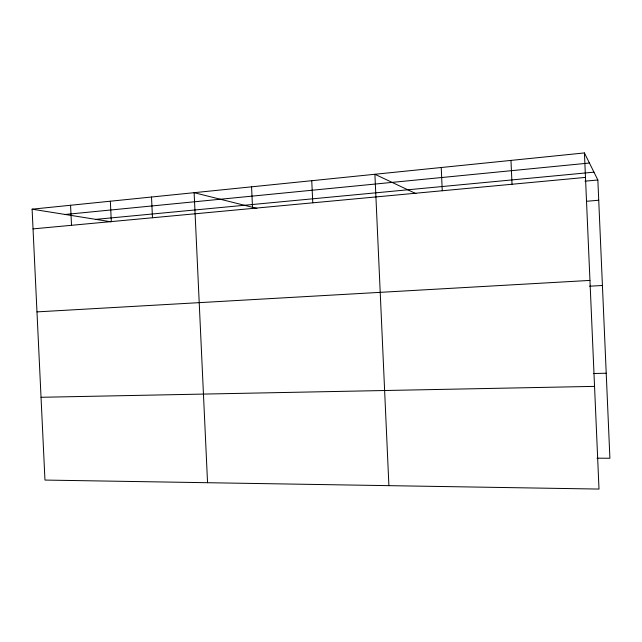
<?xml version="1.0" encoding="UTF-8"?>
<svg xmlns="http://www.w3.org/2000/svg" width="642" height="642" viewBox="0 0 642 642"><rect width="100%" height="100%" fill="white"/><g stroke="black" fill="none" stroke-linecap="round" stroke-linejoin="round"><path stroke-width="0.96" d="M584.421 152.932L599.002 489.068L44.964 480.072L32.1 209.18L584.421 152.932L597.854 179.993L609.9 458.252L597.012 458.187M65.171 214.468L589.436 163.028M95.794 219.363L593.962 172.152M33.039 228.889L585.488 177.409M584.99 181.172L597.854 179.993M586.852 201.251L598.729 200.24M36.979 311.884L589.95 280.41M589.549 286.204L602.421 285.497M593.336 373.532L606.217 373.219M41.032 397.286L594.548 386.38M32.1 209.18L111.146 221.819M256.848 208.385L194.125 192.68L207.551 482.712M415.952 193.643L374.904 174.271L388.9 485.657M110.352 201.211L111.307 221.594M70.572 205.263L71.511 225.31M311.755 180.699L312.766 202.824M251.568 186.83L252.555 208.433M151.512 197.022L152.475 217.758M510.976 160.412L512.027 184.254M441.231 167.514L442.266 190.754"/></g></svg>
